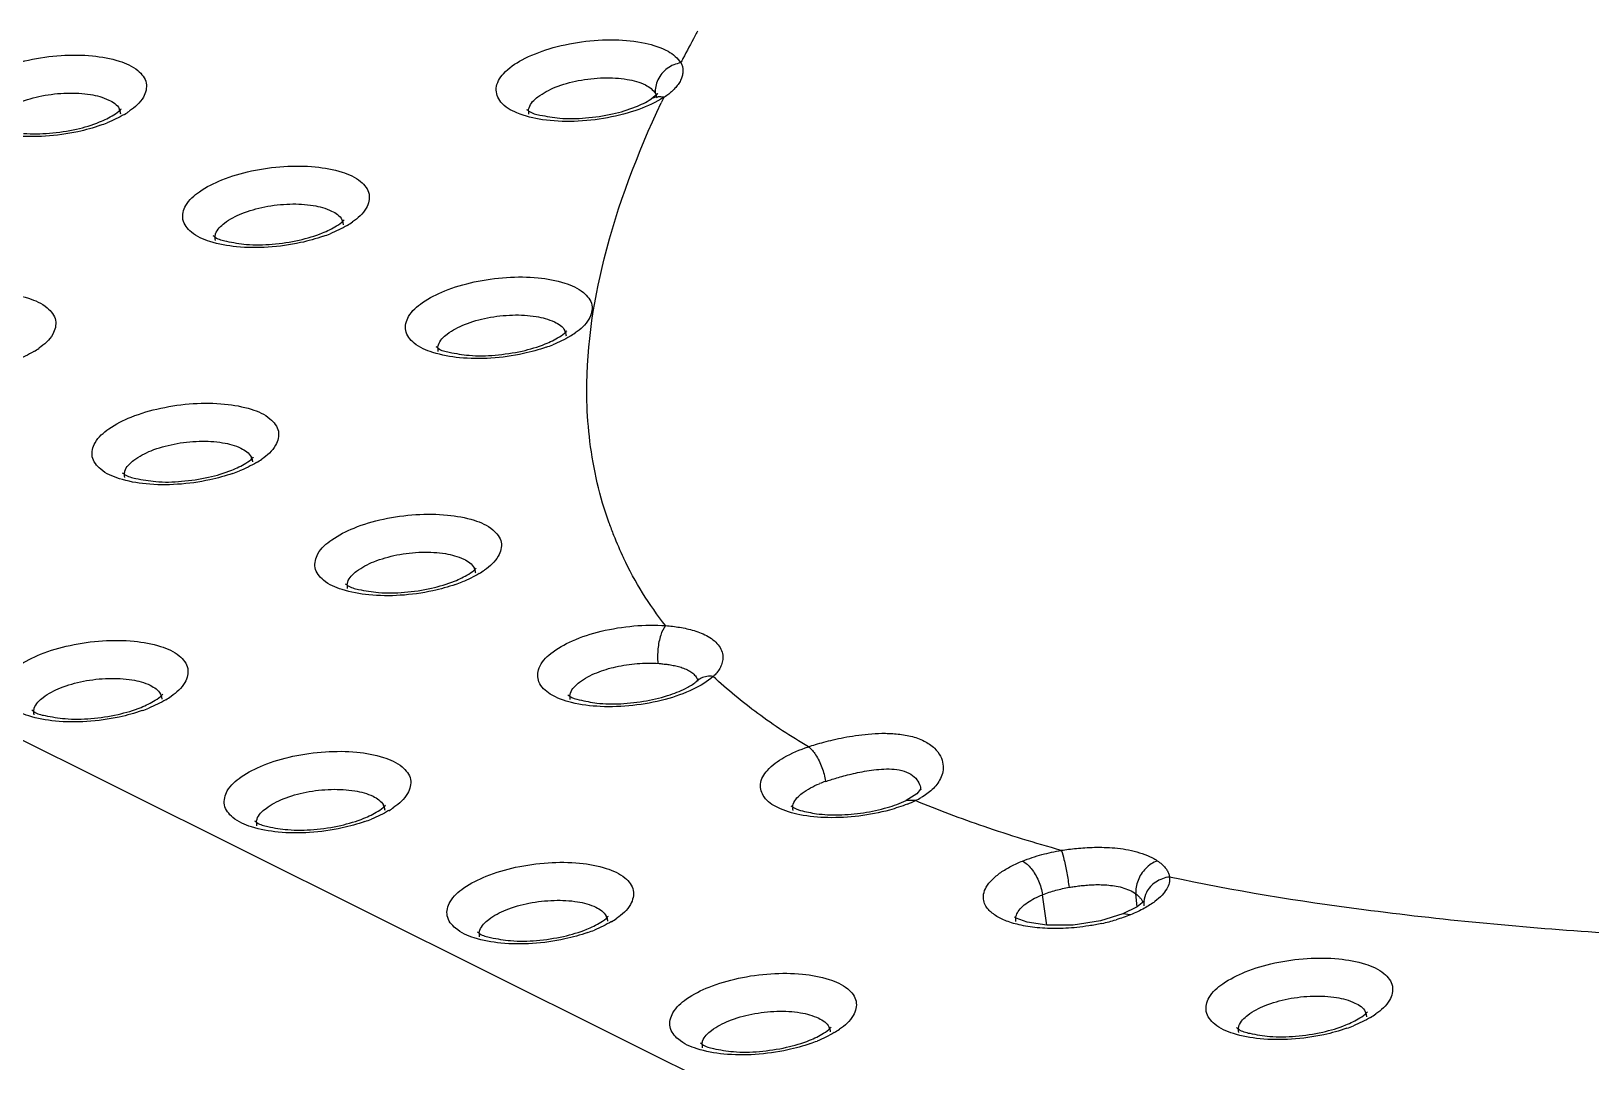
# Model space of a CAD drawing. Header units: millimetres. Extents: x 2099 to 2627, y -288 to 79.
# Drawn here: x 2222.16 to 2248.92, y -172.14 to -154.45 of the extents above; entities that cross this region are included whole.
import ezdxf

# ---------------------------------------------------------------- set-up
doc = ezdxf.new("R2010")
doc.units = ezdxf.units.MM
doc.layers.add('06___PRT_ALL_SURFS', color=7, linetype='Continuous')

msp = doc.modelspace()

# ---------------------------------------------------------------- linework, layer by layer
at = {"color": 7, "linetype": 'Continuous'}
for p, q in [((2232.792, -155.612), (2232.79, -155.613)), ((2232.903, -155.522), (2232.792, -155.613)), ((2232.907, -155.517), (2232.903, -155.522)), ((2233.581, -165.599), (2233.581, -165.6)), ((2237.352, -167.536), (2237.17, -167.65)), ((2237.422, -167.467), (2237.422, -167.468)), ((2237.329, -167.652), (2237.17, -167.65)), ((2237.17, -167.65), (2237.17, -167.65)), ((2239.584, -169.792), (2239.509, -169.268)), ((2241.133, -169.476), (2241.113, -169.254)), ((2240.888, -169.599), (2240.505, -169.717)), ((2241.136, -169.475), (2240.888, -169.599)), ((2241.019, -169.613), (2240.888, -169.599)), ((2241.248, -169.46), (2241.248, -169.46)), ((2239.049, -169.727), (2239.049, -169.726))]:
    msp.add_line(p, q, dxfattribs=at)
for points in [[(2233.609, -165.58), (2233.615, -165.563), (2233.581, -165.599)], [(2237.422, -167.452), (2237.419, -167.459), (2237.352, -167.536)], [(2241.257, -169.382), (2241.26, -169.374), (2241.247, -169.387), (2241.136, -169.475)], [(2240.505, -169.717), (2240.035, -169.789), (2239.587, -169.793), (2239.247, -169.741), (2239.057, -169.672), (2239.031, -169.656)]]:
    msp.add_lwpolyline(points, dxfattribs=at)
for centre, radius, start, end in [((2253.692, -165.467), 22.924, 151.505, 152.5945), ((2254.383, -165.84), 23.71, 151.2799, 151.5097), ((2253.051, -165.132), 22.201, 152.5992, 152.822), ((2252.472, -164.744), 21.512, 154.7892, 155.0709), ((2222.433, -153.463), 2.754, 289.3773, 291.9184), ((2223.464, -155.875), 0.222, 18.2827, 23.0483), ((2222.861, -154.387), 1.735, 300.9722, 304.525), ((2230.951, -155.836), 0.264, 175.4498, 187.7123), ((2227.287, -157.78), 0.222, 18.2827, 23.0483), ((2226.685, -156.292), 1.735, 300.9722, 304.525), ((2225.572, -158.002), 0.264, 175.465, 187.7206), ((2226.256, -155.368), 2.754, 289.3773, 291.9184), ((2231.111, -159.684), 0.222, 18.2827, 23.0483), ((2230.508, -158.196), 1.735, 300.9722, 304.525), ((2221.306, -158.458), 1.735, 300.9722, 304.525), ((2229.395, -159.907), 0.264, 175.465, 187.7206), ((2230.08, -157.273), 2.754, 289.3773, 291.9184), ((2225.731, -161.851), 0.222, 18.2827, 23.0483), ((2225.129, -160.363), 1.735, 300.9722, 304.525), ((2224.016, -162.073), 0.264, 175.465, 187.7206), ((2224.701, -159.439), 2.754, 289.3773, 291.9184), ((2237.976, -160.794), 6.265, 199.5504, 201.5395), ((2237.96, -160.801), 6.247, 201.5376, 205.4808), ((2229.555, -163.755), 0.222, 18.2827, 23.0483), ((2228.952, -162.267), 1.735, 300.9722, 304.525), ((2227.84, -163.977), 0.264, 175.465, 187.7206), ((2228.524, -161.344), 2.754, 289.3773, 291.9184), ((2224.176, -165.921), 0.222, 18.2827, 23.0483), ((2223.573, -164.433), 1.735, 300.9722, 304.525), ((2231.663, -165.882), 0.264, 175.2811, 187.72), ((2222.46, -166.144), 0.264, 175.465, 187.7206), ((2223.145, -163.51), 2.754, 289.3773, 291.9184), ((2236.398, -169.14), 1.917, 108.6164, 111.8777), ((2227.999, -167.826), 0.222, 18.2827, 23.0483), ((2227.397, -166.338), 1.735, 300.9722, 304.525), ((2235.486, -167.787), 0.264, 175.0802, 187.7199), ((2236.305, -165.489), 2.393, 291.7663, 295.3424), ((2236.744, -166.413), 1.37, 295.292, 299.9631), ((2226.284, -168.048), 0.264, 175.465, 187.7206), ((2226.968, -165.415), 2.754, 289.3773, 291.9184), ((2231.822, -169.731), 0.222, 18.2827, 23.0483), ((2231.22, -168.243), 1.735, 300.9722, 304.525), ((2239.25, -169.694), 0.204, 172.2451, 188.8964), ((2230.107, -169.953), 0.264, 175.465, 187.7206), ((2230.792, -167.319), 2.754, 289.3773, 291.9184), ((2239.789, -166.387), 3.454, 282.4026, 286.5419), ((2244.849, -171.374), 0.222, 18.2827, 23.0483), ((2235.646, -171.636), 0.222, 18.2827, 23.0483), ((2243.818, -168.963), 2.754, 289.3773, 291.9184), ((2244.246, -169.886), 1.735, 300.9722, 304.525), ((2234.615, -169.224), 2.754, 289.3773, 291.9184), ((2235.044, -170.148), 1.735, 300.9722, 304.525), ((2243.133, -171.596), 0.264, 175.465, 187.7206), ((2233.931, -171.858), 0.264, 175.465, 187.7206)]:
    msp.add_arc(centre, radius, start, end, dxfattribs=at)
for points, start_tangent, end_tangent in [([(2230.579, -154.939), (2231.045, -154.749), (2231.601, -154.629), (2232.175, -154.595), (2232.691, -154.652), (2233.084, -154.792), (2233.3, -154.992)], (0.881287, 0.472582), (0.477368, -0.878704)), ([(2221.605, -155.094), (2222.11, -154.941), (2222.667, -154.863), (2223.208, -154.87), (2223.666, -154.96), (2223.986, -155.123), (2224.129, -155.337), (2224.08, -155.578), (2223.844, -155.816)], (0.927618, 0.373531), (-0.823672, -0.567066)), ([(2230.929, -155.965), (2230.492, -155.849), (2230.215, -155.662), (2230.135, -155.427), (2230.261, -155.176), (2230.579, -154.939)], (-0.988995, 0.147952), (0.881287, 0.472582)), ([(2233.301, -154.992), (2233.071, -155.085), (2232.91, -155.28), (2232.865, -155.515)], (-0.990267, -0.13918), (0.08501, -0.99638)), ([(2233.306, -154.983), (2233.327, -155.037), (2233.338, -155.092), (2233.339, -155.152), (2233.327, -155.217), (2233.299, -155.289), (2233.256, -155.36), (2233.203, -155.426), (2233.144, -155.485), (2233.079, -155.539), (2233.005, -155.592)], (0.447941, -0.894063), (-0.829565, -0.558411)), ([(2230.852, -155.573), (2231.148, -155.41)], (0.798858, 0.601519), (0.927618, 0.373531)), ([(2231.148, -155.41), (2231.544, -155.295), (2231.978, -155.247), (2232.382, -155.273)], (0.927618, 0.373531), (0.986813, -0.161866)), ([(2232.382, -155.273), (2232.695, -155.369), (2232.867, -155.518)], (0.986813, -0.161866), (0.499135, -0.866524)), ([(2221.945, -155.672), (2222.339, -155.557), (2222.77, -155.509), (2223.173, -155.533), (2223.487, -155.628), (2223.664, -155.778), (2223.668, -155.788)], (0.927618, 0.373531), (0.391937, -0.919992)), ([(2230.688, -155.815), (2230.699, -155.76), (2230.852, -155.573)], (0.079285, 0.996852), (0.798858, 0.601519)), ([(2231.226, -155.939), (2231.669, -155.936), (2232.132, -155.866), (2232.528, -155.745)], (0.995259, -0.09726), (0.928799, 0.370583)), ([(2231.744, -161.491), (2231.692, -160.793), (2231.988, -158.354), (2232.964, -155.676)], (-0.123727, 0.992316), (0.421486, 0.906835)), ([(2232.528, -155.745), (2232.79, -155.613)], (0.928799, 0.370583), (0.835292, 0.549807)), ([(2233.009, -155.581), (2232.582, -155.789)], (-0.83529, -0.54981), (-0.939665, -0.342096)), ([(2233.01, -155.58), (2232.823, -155.595), (2232.792, -155.612)], (-0.975819, 0.218579), (-0.833066, -0.553173)), ([(2232.867, -155.518), (2232.879, -155.542)], (0.48839, -0.872625), (0.371727, -0.928342)), ([(2232.879, -155.542), (2232.882, -155.552), (2232.892, -155.59)], (0.371727, -0.928342), (0.158182, -0.98741)), ([(2222.933, -156.127), (2223.329, -156.005)], (0.975849, 0.218447), (0.927618, 0.373531)), ([(2223.329, -156.005), (2223.572, -155.884), (2223.687, -155.795)], (0.927618, 0.373531), (0.660031, 0.751238)), ([(2223.754, -155.874), (2223.461, -156.019)], (-0.857223, -0.514945), (-0.927618, -0.373531)), ([(2223.675, -155.805), (2223.686, -155.864)], (0.314131, -0.94938), (0.078141, -0.996942)), ([(2223.687, -155.795), (2223.703, -155.778)], (0.660031, 0.751238), (0.813756, 0.581206)), ([(2230.654, -155.789), (2230.695, -155.817), (2230.885, -155.886)], (0.923123, -0.384505), (0.986271, -0.165136)), ([(2230.885, -155.886), (2231.226, -155.939)], (0.986271, -0.165136), (0.995259, -0.09726)), ([(2232.582, -155.789), (2232.047, -155.932), (2231.471, -155.994), (2230.929, -155.965)], (-0.939665, -0.342096), (-0.988995, 0.147952)), ([(2222.956, -156.171), (2222.398, -156.249), (2221.858, -156.242)], (-0.977407, -0.211367), (-0.995126, 0.098613)), ([(2222.024, -156.2), (2222.469, -156.197), (2222.933, -156.127)], (0.995277, -0.097074), (0.975849, 0.218447)), ([(2223.347, -156.062), (2222.956, -156.171)], (-0.943267, -0.332036), (-0.977407, -0.211367)), ([(2225.428, -156.998), (2225.934, -156.846), (2226.491, -156.768), (2227.031, -156.775), (2227.489, -156.865), (2227.809, -157.028), (2227.953, -157.242), (2227.904, -157.483), (2227.668, -157.721)], (0.927618, 0.373531), (-0.823672, -0.567066)), ([(2225.681, -158.147), (2225.223, -158.057), (2224.904, -157.894), (2224.76, -157.68), (2224.809, -157.439), (2225.045, -157.201), (2225.428, -156.998)], (-0.995126, 0.098613), (0.927618, 0.373531)), ([(2225.473, -157.74), (2225.769, -157.576)], (0.798858, 0.601519), (0.927618, 0.373531)), ([(2225.769, -157.576), (2226.163, -157.462), (2226.594, -157.413), (2226.997, -157.438), (2227.311, -157.533), (2227.487, -157.682), (2227.492, -157.693)], (0.927618, 0.373531), (0.391937, -0.919992)), ([(2225.309, -157.981), (2225.319, -157.926), (2225.473, -157.74)], (0.079018, 0.996873), (0.798858, 0.601519)), ([(2227.153, -157.91), (2227.395, -157.789), (2227.51, -157.7)], (0.927618, 0.373531), (0.660031, 0.751238)), ([(2227.577, -157.779), (2227.285, -157.923)], (-0.857223, -0.514945), (-0.927618, -0.373531)), ([(2227.498, -157.71), (2227.51, -157.768)], (0.314131, -0.94938), (0.078141, -0.996942)), ([(2227.51, -157.7), (2227.526, -157.683)], (0.660031, 0.751238), (0.813756, 0.581206)), ([(2225.275, -157.956), (2225.315, -157.983), (2225.505, -158.052), (2225.848, -158.105)], (0.910348, -0.413844), (0.995277, -0.097074)), ([(2226.779, -158.076), (2226.222, -158.154), (2225.681, -158.147)], (-0.977407, -0.211367), (-0.995126, 0.098613)), ([(2225.848, -158.105), (2226.292, -158.102), (2226.756, -158.031)], (0.995277, -0.097074), (0.975849, 0.218447)), ([(2226.756, -158.031), (2227.153, -157.91)], (0.975849, 0.218447), (0.927618, 0.373531)), ([(2227.17, -157.966), (2226.779, -158.076)], (-0.943267, -0.332036), (-0.977407, -0.211367)), ([(2229.252, -158.903), (2229.757, -158.751), (2230.314, -158.673), (2230.855, -158.68), (2231.313, -158.77), (2231.632, -158.932), (2231.776, -159.147), (2231.727, -159.387), (2231.491, -159.626)], (0.927618, 0.373531), (-0.823672, -0.567066)), ([(2220.049, -159.165), (2220.554, -159.012), (2221.112, -158.934), (2221.652, -158.941), (2222.11, -159.031), (2222.43, -159.194), (2222.573, -159.408), (2222.524, -159.649), (2222.289, -159.887)], (0.927618, 0.373531), (-0.823672, -0.567066)), ([(2229.505, -160.051), (2229.047, -159.961), (2228.727, -159.799), (2228.583, -159.584), (2228.632, -159.344), (2228.868, -159.106), (2229.252, -158.903)], (-0.995126, 0.098613), (0.927618, 0.373531)), ([(2229.296, -159.644), (2229.592, -159.481)], (0.798858, 0.601519), (0.927618, 0.373531)), ([(2229.592, -159.481), (2229.986, -159.367), (2230.417, -159.318), (2230.82, -159.343), (2231.134, -159.437), (2231.311, -159.587), (2231.315, -159.597)], (0.927618, 0.373531), (0.391937, -0.919992)), ([(2229.132, -159.886), (2229.143, -159.831), (2229.296, -159.644)], (0.079018, 0.996873), (0.798858, 0.601519)), ([(2230.976, -159.815), (2231.219, -159.694), (2231.334, -159.604)], (0.927618, 0.373531), (0.660031, 0.751238)), ([(2231.401, -159.684), (2231.108, -159.828)], (-0.857223, -0.514945), (-0.927618, -0.373531)), ([(2231.322, -159.615), (2231.333, -159.673)], (0.314131, -0.94938), (0.078141, -0.996942)), ([(2231.334, -159.604), (2231.35, -159.587)], (0.660031, 0.751238), (0.813756, 0.581206)), ([(2222.198, -159.945), (2221.905, -160.089)], (-0.857223, -0.514945), (-0.927618, -0.373531)), ([(2229.099, -159.86), (2229.139, -159.888), (2229.328, -159.957), (2229.671, -160.009)], (0.910348, -0.413844), (0.995277, -0.097074)), ([(2230.602, -159.981), (2230.045, -160.058), (2229.505, -160.051)], (-0.977407, -0.211367), (-0.995126, 0.098613)), ([(2229.671, -160.009), (2230.116, -160.006), (2230.58, -159.936)], (0.995277, -0.097074), (0.975849, 0.218447)), ([(2230.58, -159.936), (2230.976, -159.815)], (0.975849, 0.218447), (0.927618, 0.373531)), ([(2230.994, -159.871), (2230.602, -159.981)], (-0.943267, -0.332036), (-0.977407, -0.211367)), ([(2223.872, -161.069), (2224.378, -160.917), (2224.935, -160.839), (2225.475, -160.846), (2225.933, -160.936), (2226.253, -161.098), (2226.397, -161.313), (2226.348, -161.553), (2226.112, -161.792)], (0.927618, 0.373531), (-0.823672, -0.567066)), ([(2224.126, -162.218), (2223.668, -162.127), (2223.348, -161.965), (2223.204, -161.75), (2223.253, -161.51), (2223.489, -161.272), (2223.872, -161.069)], (-0.995126, 0.098613), (0.927618, 0.373531)), ([(2223.917, -161.81), (2224.213, -161.647)], (0.798858, 0.601519), (0.927618, 0.373531)), ([(2224.213, -161.647), (2224.607, -161.533), (2225.038, -161.484), (2225.441, -161.509), (2225.755, -161.604), (2225.931, -161.753), (2225.936, -161.763)], (0.927618, 0.373531), (0.391937, -0.919992)), ([(2232.072, -162.89), (2231.744, -161.491)], (-0.334635, 0.942348), (-0.123727, 0.992316)), ([(2223.753, -162.052), (2223.763, -161.997), (2223.917, -161.81)], (0.079018, 0.996873), (0.798858, 0.601519)), ([(2225.597, -161.981), (2225.84, -161.86), (2225.955, -161.77)], (0.927618, 0.373531), (0.660031, 0.751238)), ([(2226.022, -161.85), (2225.729, -161.994)], (-0.857223, -0.514945), (-0.927618, -0.373531)), ([(2225.942, -161.781), (2225.954, -161.839)], (0.314131, -0.94938), (0.078141, -0.996942)), ([(2225.955, -161.77), (2225.97, -161.753)], (0.660031, 0.751238), (0.813756, 0.581206)), ([(2223.719, -162.027), (2223.759, -162.054), (2223.949, -162.123), (2224.292, -162.176)], (0.910348, -0.413844), (0.995277, -0.097074)), ([(2225.223, -162.147), (2224.666, -162.224), (2224.126, -162.218)], (-0.977407, -0.211367), (-0.995126, 0.098613)), ([(2224.292, -162.176), (2224.736, -162.172), (2225.2, -162.102)], (0.995277, -0.097074), (0.975849, 0.218447)), ([(2225.2, -162.102), (2225.597, -161.981)], (0.975849, 0.218447), (0.927618, 0.373531)), ([(2225.614, -162.037), (2225.223, -162.147)], (-0.943267, -0.332036), (-0.977407, -0.211367)), ([(2227.949, -164.122), (2227.491, -164.032), (2227.171, -163.87), (2227.028, -163.655), (2227.077, -163.415), (2227.312, -163.177), (2227.696, -162.974)], (-0.995126, 0.098613), (0.927618, 0.373531)), ([(2227.696, -162.974), (2228.201, -162.821), (2228.758, -162.744), (2229.299, -162.751), (2229.757, -162.841), (2230.077, -163.003), (2230.22, -163.218), (2230.171, -163.458), (2229.936, -163.696)], (0.927618, 0.373531), (-0.823672, -0.567066)), ([(2228.037, -163.552), (2228.43, -163.437), (2228.861, -163.389), (2229.264, -163.414), (2229.578, -163.508), (2229.755, -163.658), (2229.759, -163.668)], (0.927618, 0.373531), (0.391937, -0.919992)), ([(2233.043, -164.649), (2232.32, -163.488)], (-0.623156, 0.782097), (-0.430251, 0.902709)), ([(2227.577, -163.957), (2227.587, -163.902), (2227.74, -163.715)], (0.079018, 0.996873), (0.798858, 0.601519)), ([(2227.74, -163.715), (2228.037, -163.552)], (0.798858, 0.601519), (0.927618, 0.373531)), ([(2229.42, -163.885), (2229.663, -163.764), (2229.778, -163.675)], (0.927618, 0.373531), (0.660031, 0.751238)), ([(2229.845, -163.755), (2229.552, -163.899)], (-0.857223, -0.514945), (-0.927618, -0.373531)), ([(2229.766, -163.686), (2229.778, -163.744)], (0.314131, -0.94938), (0.078141, -0.996942)), ([(2229.778, -163.675), (2229.794, -163.658)], (0.660031, 0.751238), (0.813756, 0.581206)), ([(2227.543, -163.931), (2227.583, -163.958), (2227.773, -164.028), (2228.115, -164.08)], (0.910348, -0.413844), (0.995277, -0.097074)), ([(2229.047, -164.052), (2228.489, -164.129), (2227.949, -164.122)], (-0.977407, -0.211367), (-0.995126, 0.098613)), ([(2228.115, -164.08), (2228.56, -164.077), (2229.024, -164.007)], (0.995277, -0.097074), (0.975849, 0.218447)), ([(2229.024, -164.007), (2229.42, -163.885)], (0.975849, 0.218447), (0.927618, 0.373531)), ([(2229.438, -163.942), (2229.047, -164.052)], (-0.943267, -0.332036), (-0.977407, -0.211367)), ([(2231.071, -165.13), (2231.442, -164.911), (2231.938, -164.746), (2232.499, -164.655), (2233.043, -164.649)], (0.783727, 0.621105), (0.997555, -0.069891)), ([(2233.043, -164.649), (2232.959, -164.811), (2232.911, -165.048), (2232.91, -165.298)], (-0.657502, -0.753453), (0.101897, -0.994795)), ([(2233.043, -164.648), (2233.162, -164.661), (2233.282, -164.678), (2233.406, -164.702), (2233.532, -164.735), (2233.655, -164.779), (2233.773, -164.837), (2233.879, -164.911), (2233.961, -165.001), (2234.011, -165.104), (2234.024, -165.206), (2234.007, -165.3), (2233.971, -165.384), (2233.92, -165.458), (2233.859, -165.523)], (0.996258, -0.086431), (-0.726546, -0.687118)), ([(2222.316, -165.14), (2222.822, -164.988), (2223.379, -164.91), (2223.92, -164.917), (2224.377, -165.007), (2224.697, -165.169), (2224.841, -165.384), (2224.792, -165.624), (2224.556, -165.863)], (0.927618, 0.373531), (-0.823672, -0.567066)), ([(2231.429, -165.97), (2231.063, -165.823), (2230.869, -165.616), (2230.872, -165.376), (2231.071, -165.13)], (-0.971177, 0.238359), (0.783727, 0.621105)), ([(2222.57, -166.288), (2222.112, -166.198), (2221.792, -166.036), (2221.648, -165.821), (2221.697, -165.581), (2221.933, -165.343), (2222.316, -165.14)], (-0.995126, 0.098613), (0.927618, 0.373531)), ([(2231.86, -165.457), (2232.19, -165.356), (2232.554, -165.301), (2232.929, -165.299)], (0.927618, 0.373531), (0.997315, -0.073231)), ([(2232.929, -165.299), (2232.996, -165.306), (2233.083, -165.316), (2233.172, -165.331), (2233.263, -165.352), (2233.351, -165.38), (2233.436, -165.418), (2233.51, -165.468), (2233.566, -165.53), (2233.594, -165.587)], (0.996974, -0.07773), (0.313453, -0.949604)), ([(2222.657, -165.718), (2223.051, -165.604), (2223.482, -165.555), (2223.885, -165.58), (2224.199, -165.674), (2224.375, -165.824), (2224.38, -165.834)], (0.927618, 0.373531), (0.391937, -0.919992)), ([(2231.4, -165.861), (2231.41, -165.807), (2231.564, -165.62)], (0.08224, 0.996613), (0.798858, 0.601519)), ([(2231.564, -165.62), (2231.86, -165.457)], (0.798858, 0.601519), (0.927618, 0.373531)), ([(2233.122, -165.835), (2233.422, -165.707), (2233.581, -165.6)], (0.947432, 0.319958), (0.746327, 0.665579)), ([(2233.859, -165.522), (2233.517, -165.741)], (-0.746327, -0.665579), (-0.901389, -0.433011)), ([(2233.859, -165.522), (2233.651, -165.553), (2233.582, -165.6)], (-0.991868, 0.127269), (-0.744728, -0.667369)), ([(2235.492, -166.729), (2234.623, -166.156), (2233.859, -165.522)], (-0.861968, 0.506962), (-0.73094, 0.682442)), ([(2222.197, -166.123), (2222.208, -166.068), (2222.361, -165.881)], (0.079018, 0.996873), (0.798858, 0.601519)), ([(2222.361, -165.881), (2222.657, -165.718)], (0.798858, 0.601519), (0.927618, 0.373531)), ([(2224.041, -166.052), (2224.284, -165.931), (2224.399, -165.841)], (0.927618, 0.373531), (0.660031, 0.751238)), ([(2224.466, -165.921), (2224.173, -166.065)], (-0.857223, -0.514945), (-0.927618, -0.373531)), ([(2224.387, -165.852), (2224.398, -165.91)], (0.314131, -0.94938), (0.078141, -0.996942)), ([(2224.399, -165.841), (2224.414, -165.824)], (0.660031, 0.751238), (0.813756, 0.581206)), ([(2231.367, -165.837), (2231.397, -165.858), (2231.561, -165.923)], (0.896897, -0.442239), (0.978405, -0.206695)), ([(2233.035, -165.916), (2232.481, -166.019), (2231.922, -166.038), (2231.429, -165.97)], (-0.966027, -0.25844), (-0.971177, 0.238359)), ([(2231.561, -165.923), (2231.864, -165.979)], (0.978405, -0.206695), (0.992252, -0.124245)), ([(2231.864, -165.979), (2232.272, -165.989), (2232.717, -165.938), (2233.122, -165.835)], (0.992252, -0.124245), (0.947432, 0.319958)), ([(2233.517, -165.741), (2233.035, -165.916)], (-0.901389, -0.433011), (-0.966027, -0.25844)), ([(2222.164, -166.097), (2222.203, -166.125), (2222.393, -166.194), (2222.736, -166.246)], (0.910348, -0.413844), (0.995277, -0.097074)), ([(2222.736, -166.246), (2223.181, -166.243), (2223.645, -166.173)], (0.995277, -0.097074), (0.975849, 0.218447)), ([(2223.645, -166.173), (2224.041, -166.052)], (0.975849, 0.218447), (0.927618, 0.373531)), ([(2224.059, -166.108), (2223.667, -166.218)], (-0.943267, -0.332036), (-0.977407, -0.211367)), ([(2223.667, -166.218), (2223.11, -166.295), (2222.57, -166.288)], (-0.977407, -0.211367), (-0.995126, 0.098613)), ([(2235.345, -167.895), (2234.966, -167.772), (2234.732, -167.59), (2234.671, -167.37), (2234.789, -167.135), (2235.073, -166.914), (2235.492, -166.729)], (-0.980293, 0.19755), (0.947552, 0.319602)), ([(2235.491, -166.729), (2235.617, -166.865), (2235.724, -167.082), (2235.786, -167.324)], (0.833442, -0.552608), (0.137426, -0.990512)), ([(2235.492, -166.729), (2235.616, -166.689), (2235.758, -166.649), (2235.919, -166.609), (2236.1, -166.57), (2236.301, -166.537), (2236.52, -166.511), (2236.755, -166.498), (2237, -166.507), (2237.247, -166.547), (2237.48, -166.63), (2237.657, -166.754), (2237.76, -166.891), (2237.802, -167.028), (2237.798, -167.157), (2237.759, -167.273), (2237.696, -167.375), (2237.616, -167.463), (2237.525, -167.537), (2237.428, -167.6)], (0.947994, 0.31829), (-0.865748, -0.500479)), ([(2226.14, -167.045), (2226.645, -166.892), (2227.203, -166.815), (2227.743, -166.821), (2228.201, -166.912), (2228.521, -167.074), (2228.664, -167.289), (2228.615, -167.529), (2228.38, -167.767)], (0.927618, 0.373531), (-0.823672, -0.567066)), ([(2226.393, -168.193), (2225.935, -168.103), (2225.615, -167.941), (2225.472, -167.726), (2225.521, -167.486), (2225.757, -167.247), (2226.14, -167.045)], (-0.995126, 0.098613), (0.927618, 0.373531)), ([(2235.786, -167.324), (2235.877, -167.294), (2235.98, -167.263), (2236.098, -167.23), (2236.229, -167.197), (2236.374, -167.165), (2236.533, -167.137), (2236.702, -167.116), (2236.878, -167.11), (2237.053, -167.127), (2237.215, -167.18), (2237.335, -167.27), (2237.401, -167.375), (2237.422, -167.467)], (0.947705, 0.319148), (0.083648, -0.996495)), ([(2226.481, -167.623), (2226.874, -167.508), (2227.305, -167.46), (2227.709, -167.485), (2228.022, -167.579), (2228.199, -167.729), (2228.204, -167.739)], (0.927618, 0.373531), (0.391937, -0.919992)), ([(2235.224, -167.764), (2235.234, -167.712), (2235.387, -167.525)], (0.085762, 0.996316), (0.798858, 0.601519)), ([(2235.387, -167.525), (2235.683, -167.362)], (0.798858, 0.601519), (0.927618, 0.373531)), ([(2226.021, -168.028), (2226.031, -167.973), (2226.185, -167.786)], (0.079018, 0.996873), (0.798858, 0.601519)), ([(2226.185, -167.786), (2226.481, -167.623)], (0.798858, 0.601519), (0.927618, 0.373531)), ([(2227.865, -167.956), (2228.107, -167.835), (2228.222, -167.746)], (0.927618, 0.373531), (0.660031, 0.751238)), ([(2228.21, -167.756), (2228.222, -167.815)], (0.314131, -0.94938), (0.078141, -0.996942)), ([(2228.222, -167.746), (2228.238, -167.729)], (0.660031, 0.751238), (0.813756, 0.581206)), ([(2235.191, -167.743), (2235.214, -167.759), (2235.358, -167.82), (2235.633, -167.877)], (0.867966, -0.496623), (0.989453, -0.144854)), ([(2235.633, -167.877), (2236.013, -167.896), (2236.44, -167.86), (2236.847, -167.771)], (0.989453, -0.144854), (0.959625, 0.281282)), ([(2236.847, -167.771), (2237.17, -167.65)], (0.959625, 0.281282), (0.903502, 0.428584)), ([(2237.192, -167.711), (2236.885, -167.814)], (-0.928476, -0.371394), (-0.963868, -0.266381)), ([(2239.831, -168.507), (2238.508, -168.099), (2237.329, -167.652)], (-0.96342, 0.267995), (-0.921316, 0.388814)), ([(2225.987, -168.002), (2226.027, -168.029), (2226.217, -168.099), (2226.559, -168.151)], (0.910348, -0.413844), (0.995277, -0.097074)), ([(2226.559, -168.151), (2227.004, -168.148), (2227.468, -168.078)], (0.995277, -0.097074), (0.975849, 0.218447)), ([(2227.468, -168.078), (2227.865, -167.956)], (0.975849, 0.218447), (0.927618, 0.373531)), ([(2227.882, -168.013), (2227.491, -168.122)], (-0.943267, -0.332036), (-0.977407, -0.211367)), ([(2228.289, -167.825), (2227.996, -167.97)], (-0.857223, -0.514945), (-0.927618, -0.373531)), ([(2236.885, -167.814), (2236.361, -167.917), (2235.829, -167.945), (2235.345, -167.895)], (-0.963868, -0.266381), (-0.980293, 0.19755)), ([(2227.491, -168.122), (2226.934, -168.2), (2226.393, -168.193)], (-0.977407, -0.211367), (-0.995126, 0.098613)), ([(2239.167, -168.69), (2239.501, -168.579), (2239.831, -168.507)], (0.926919, 0.375262), (0.985603, 0.169078)), ([(2239.83, -168.506), (2239.958, -168.488), (2240.092, -168.473), (2240.239, -168.461), (2240.4, -168.454), (2240.571, -168.455), (2240.752, -168.466), (2240.94, -168.491), (2241.129, -168.533), (2241.313, -168.596), (2241.48, -168.685)], (0.987824, 0.155577), (0.830939, -0.556364)), ([(2239.831, -168.506), (2239.878, -168.662), (2239.927, -168.894), (2239.965, -169.142)], (0.379228, -0.925303), (0.123698, -0.99232)), ([(2229.963, -168.95), (2230.469, -168.797), (2231.026, -168.719), (2231.567, -168.726), (2232.024, -168.816), (2232.344, -168.979), (2232.488, -169.193), (2232.439, -169.434), (2232.203, -169.672)], (0.927618, 0.373531), (-0.823672, -0.567066)), ([(2238.84, -169.698), (2238.747, -169.652), (2238.667, -169.599), (2238.597, -169.538), (2238.539, -169.462), (2238.503, -169.37), (2238.5, -169.261), (2238.546, -169.138), (2238.646, -169.01), (2238.793, -168.887), (2238.972, -168.78), (2239.167, -168.69)], (-0.916252, 0.400602), (0.927079, 0.374867)), ([(2239.167, -168.69), (2239.316, -168.818), (2239.441, -169.028), (2239.509, -169.268)], (0.896256, -0.443538), (0.140889, -0.990025)), ([(2241.48, -168.685), (2241.282, -168.817), (2241.149, -169.023), (2241.113, -169.254)], (-0.933838, -0.357697), (0.077667, -0.996979)), ([(2241.48, -168.685), (2241.558, -168.745), (2241.615, -168.804), (2241.654, -168.86), (2241.679, -168.913), (2241.692, -168.964)], (0.831069, -0.55617), (0.163117, -0.986607)), ([(2230.217, -170.098), (2229.759, -170.008), (2229.439, -169.845), (2229.295, -169.631), (2229.344, -169.39), (2229.58, -169.152), (2229.963, -168.95)], (-0.995126, 0.098613), (0.927618, 0.373531)), ([(2239.509, -169.268), (2239.738, -169.192), (2239.968, -169.141)], (0.926904, 0.375298), (0.985722, 0.168383)), ([(2239.968, -169.141), (2240.055, -169.128), (2240.15, -169.115), (2240.255, -169.105), (2240.368, -169.097), (2240.488, -169.095), (2240.614, -169.101), (2240.744, -169.116), (2240.875, -169.144), (2241.001, -169.19), (2241.113, -169.254)], (0.986088, 0.166226), (0.805272, -0.592905)), ([(2241.691, -168.964), (2241.454, -169.05), (2241.293, -169.23), (2241.248, -169.382)], (-0.993126, -0.117048), (-0.103282, -0.994652)), ([(2241.691, -168.964), (2241.683, -169.067), (2241.641, -169.168), (2241.562, -169.273), (2241.44, -169.383), (2241.261, -169.498)], (0.097494, -0.995236), (-0.874349, -0.485298)), ([(2253.644, -170.098), (2249.001, -169.915), (2245.022, -169.527), (2241.691, -168.964)], (-0.999869, 0.016208), (-0.977349, 0.211634)), ([(2230.304, -169.528), (2230.698, -169.413), (2231.129, -169.365), (2231.532, -169.389), (2231.846, -169.484), (2232.022, -169.634), (2232.027, -169.644)], (0.927618, 0.373531), (0.391937, -0.919992)), ([(2239.048, -169.667), (2239.049, -169.662), (2239.08, -169.578), (2239.149, -169.489), (2239.251, -169.404)], (0.134631, 0.990896), (0.819479, 0.573109)), ([(2239.251, -169.404), (2239.375, -169.33), (2239.509, -169.268)], (0.819479, 0.573109), (0.926924, 0.375249)), ([(2241.113, -169.254), (2241.164, -169.298), (2241.201, -169.341), (2241.226, -169.382), (2241.233, -169.399)], (0.805377, -0.592763), (0.370447, -0.928854)), ([(2241.248, -169.382), (2241.248, -169.458)], (-0.103282, -0.994652), (0.084594, -0.996416)), ([(2230.008, -169.691), (2230.304, -169.528)], (0.798858, 0.601519), (0.927618, 0.373531)), ([(2231.688, -169.861), (2231.931, -169.74), (2232.046, -169.651)], (0.927618, 0.373531), (0.660031, 0.751238)), ([(2232.034, -169.661), (2232.045, -169.72)], (0.314131, -0.94938), (0.078141, -0.996942)), ([(2232.046, -169.651), (2232.061, -169.634)], (0.660031, 0.751238), (0.813756, 0.581206)), ([(2241.019, -169.613), (2240.772, -169.698)], (-0.928147, -0.372214), (-0.95839, -0.285461)), ([(2241.261, -169.498), (2241.019, -169.613)], (-0.874349, -0.485298), (-0.928168, -0.372162)), ([(2229.811, -169.907), (2229.85, -169.934), (2230.04, -170.003), (2230.383, -170.056)], (0.910348, -0.413844), (0.995277, -0.097074)), ([(2229.844, -169.932), (2229.855, -169.878), (2230.008, -169.691)], (0.079018, 0.996873), (0.798858, 0.601519)), ([(2231.292, -169.983), (2231.688, -169.861)], (0.975849, 0.218447), (0.927618, 0.373531)), ([(2231.706, -169.918), (2231.314, -170.027)], (-0.943267, -0.332036), (-0.977407, -0.211367)), ([(2232.113, -169.73), (2231.82, -169.875)], (-0.857223, -0.514945), (-0.927618, -0.373531)), ([(2239.551, -169.845), (2239.378, -169.83), (2239.218, -169.807), (2239.074, -169.776), (2238.948, -169.74), (2238.84, -169.698)], (-0.998504, 0.054681), (-0.916252, 0.400602)), ([(2240.53, -169.761), (2240.303, -169.803), (2240.099, -169.83), (2239.912, -169.845), (2239.731, -169.849), (2239.551, -169.845)], (-0.976496, -0.215535), (-0.998504, 0.054681)), ([(2231.314, -170.027), (2230.757, -170.105), (2230.217, -170.098)], (-0.977407, -0.211367), (-0.995126, 0.098613)), ([(2230.383, -170.056), (2230.827, -170.053), (2231.292, -169.983)], (0.995277, -0.097074), (0.975849, 0.218447)), ([(2242.99, -170.593), (2243.495, -170.44), (2244.052, -170.363), (2244.593, -170.37), (2245.051, -170.46), (2245.37, -170.622), (2245.514, -170.837), (2245.465, -171.077), (2245.229, -171.315)], (0.927618, 0.373531), (-0.823672, -0.567066)), ([(2233.787, -170.854), (2234.292, -170.702), (2234.85, -170.624), (2235.39, -170.631), (2235.848, -170.721), (2236.168, -170.884), (2236.311, -171.098), (2236.262, -171.339), (2236.027, -171.577)], (0.927618, 0.373531), (-0.823672, -0.567066)), ([(2243.243, -171.741), (2242.785, -171.651), (2242.465, -171.489), (2242.321, -171.274), (2242.37, -171.034), (2242.606, -170.796), (2242.99, -170.593)], (-0.995126, 0.098613), (0.927618, 0.373531)), ([(2234.04, -172.003), (2233.582, -171.913), (2233.262, -171.75), (2233.119, -171.536), (2233.168, -171.295), (2233.403, -171.057), (2233.787, -170.854)], (-0.995126, 0.098613), (0.927618, 0.373531)), ([(2243.33, -171.171), (2243.724, -171.056), (2244.155, -171.008), (2244.558, -171.033), (2244.872, -171.127), (2245.049, -171.277), (2245.053, -171.287)], (0.927618, 0.373531), (0.391937, -0.919992)), ([(2234.128, -171.432), (2234.521, -171.318), (2234.952, -171.269), (2235.356, -171.294), (2235.669, -171.389), (2235.846, -171.538), (2235.851, -171.549)], (0.927618, 0.373531), (0.391937, -0.919992)), ([(2243.034, -171.334), (2243.33, -171.171)], (0.798858, 0.601519), (0.927618, 0.373531)), ([(2245.072, -171.294), (2245.088, -171.277)], (0.660031, 0.751238), (0.813756, 0.581206)), ([(2233.832, -171.596), (2234.128, -171.432)], (0.798858, 0.601519), (0.927618, 0.373531)), ([(2235.512, -171.766), (2235.754, -171.645), (2235.869, -171.556)], (0.927618, 0.373531), (0.660031, 0.751238)), ([(2235.869, -171.556), (2235.885, -171.539)], (0.660031, 0.751238), (0.813756, 0.581206)), ([(2242.837, -171.55), (2242.877, -171.577), (2243.066, -171.647), (2243.409, -171.699)], (0.910348, -0.413844), (0.995277, -0.097074)), ([(2242.87, -171.576), (2242.881, -171.521), (2243.034, -171.334)], (0.079018, 0.996873), (0.798858, 0.601519)), ([(2244.318, -171.626), (2244.714, -171.504)], (0.975849, 0.218447), (0.927618, 0.373531)), ([(2244.714, -171.504), (2244.957, -171.383), (2245.072, -171.294)], (0.927618, 0.373531), (0.660031, 0.751238)), ([(2245.139, -171.374), (2244.846, -171.518)], (-0.857223, -0.514945), (-0.927618, -0.373531)), ([(2245.06, -171.305), (2245.071, -171.363)], (0.314131, -0.94938), (0.078141, -0.996942)), ([(2233.634, -171.812), (2233.674, -171.839), (2233.864, -171.908), (2234.206, -171.961)], (0.910348, -0.413844), (0.995277, -0.097074)), ([(2233.668, -171.837), (2233.678, -171.782), (2233.832, -171.596)], (0.079018, 0.996873), (0.798858, 0.601519)), ([(2235.115, -171.887), (2235.512, -171.766)], (0.975849, 0.218447), (0.927618, 0.373531)), ([(2235.529, -171.822), (2235.138, -171.932)], (-0.943267, -0.332036), (-0.977407, -0.211367)), ([(2235.936, -171.635), (2235.643, -171.779)], (-0.857223, -0.514945), (-0.927618, -0.373531)), ([(2235.857, -171.566), (2235.869, -171.624)], (0.314131, -0.94938), (0.078141, -0.996942)), ([(2244.34, -171.671), (2243.783, -171.748), (2243.243, -171.741)], (-0.977407, -0.211367), (-0.995126, 0.098613)), ([(2243.409, -171.699), (2243.854, -171.696), (2244.318, -171.626)], (0.995277, -0.097074), (0.975849, 0.218447)), ([(2244.732, -171.561), (2244.34, -171.671)], (-0.943267, -0.332036), (-0.977407, -0.211367)), ([(2235.138, -171.932), (2234.58, -172.01), (2234.04, -172.003)], (-0.977407, -0.211367), (-0.995126, 0.098613)), ([(2234.206, -171.961), (2234.651, -171.958), (2235.115, -171.887)], (0.995277, -0.097074), (0.975849, 0.218447))]:
    msp.add_spline(points, degree=3, dxfattribs=dict(at, start_tangent=start_tangent, end_tangent=end_tangent))
at = {"layer": '06___PRT_ALL_SURFS', "color": 7, "linetype": 'Continuous'}
msp.add_line((2261.334, -186.213), (2196.842, -154.084), dxfattribs=at)

doc.saveas('drawing.dxf')
